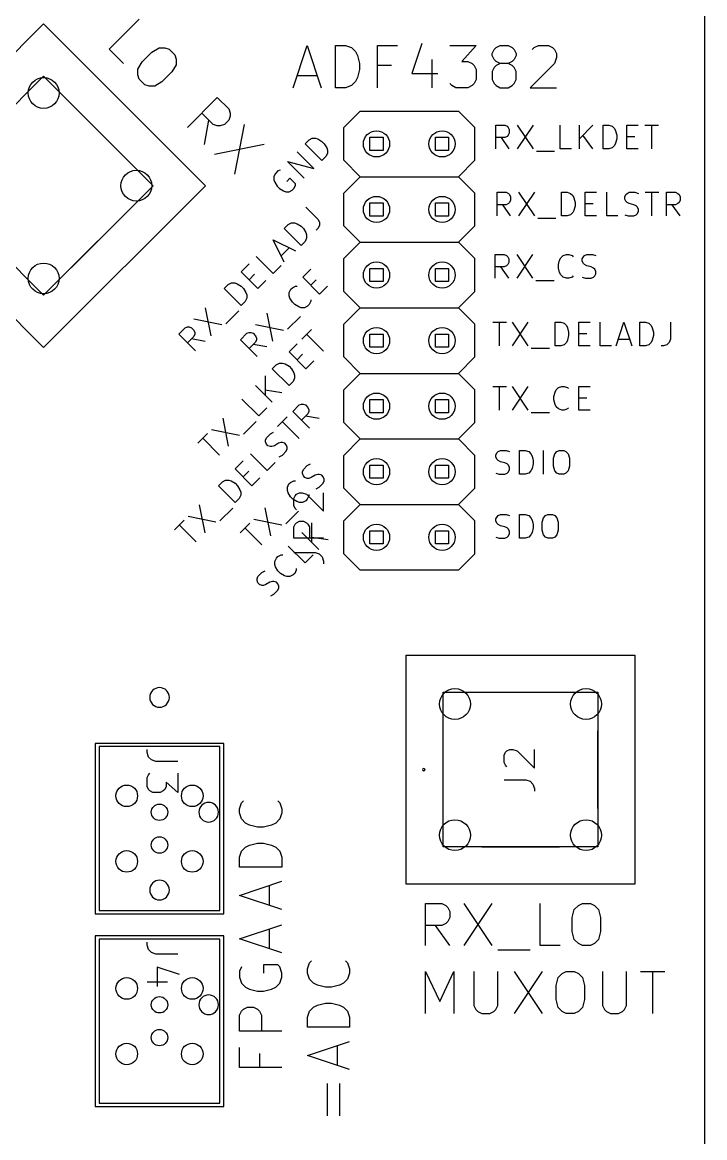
# Model space of a CAD drawing. Header units: millimetres. Extents: x 0 to 100, y 0 to 100.
# Drawn here: x 73.55 to 100, y 35.1 to 78.31 of the extents above; entities that cross this region are included whole.
import ezdxf

# ---------------------------------------------------------------- set-up
doc = ezdxf.new("R2010")
doc.units = ezdxf.units.MM
for name, color, linetype, true_color in [('Edge.Cuts', 254, 'CONTINUOUS', 0xd0d2cd), ('F.Fab', 9, 'CONTINUOUS', 0xafafaf), ('F.Silkscreen', 41, 'CONTINUOUS', 0xf2eda1)]:
    doc.layers.add(name, color=color, linetype=linetype, true_color=true_color)

msp = doc.modelspace()

# ---------------------------------------------------------------- linework, layer by layer
at = {"layer": 'Edge.Cuts', "linetype": 'CONTINUOUS'}
msp.add_line((100, 0), (100, 100), dxfattribs=at)
at = {"layer": 'Edge.Cuts'}
for centre, radius in [((74.38, 75.572102), 0.5969), ((87.28, 73.6), 0.508), ((89.82, 73.6), 0.508), ((77.972102, 71.98), 0.5969), ((87.28, 71.06), 0.508), ((89.82, 71.06), 0.508), ((74.38, 68.387898), 0.5969), ((87.28, 68.52), 0.508), ((89.82, 68.52), 0.508), ((87.28, 65.98), 0.508), ((89.82, 65.98), 0.508), ((87.28, 63.44), 0.508), ((89.82, 63.44), 0.508), ((87.28, 60.9), 0.508), ((89.82, 60.9), 0.508), ((87.28, 58.36), 0.508), ((89.82, 58.36), 0.508), ((90.32, 51.9), 0.5969), ((95.4, 51.9), 0.5969), ((77.6, 48.345), 0.4191), ((80.14, 48.345), 0.4191), ((78.87, 47.71), 0.3175), ((90.32, 46.82), 0.5969), ((95.4, 46.82), 0.5969), ((78.87, 46.44), 0.3175), ((77.6, 45.805), 0.4191), ((80.14, 45.805), 0.4191), ((77.6, 40.885), 0.4191), ((80.14, 40.885), 0.4191), ((78.87, 40.25), 0.3175), ((78.87, 38.98), 0.3175), ((77.6, 38.345), 0.4191), ((80.14, 38.345), 0.4191)]:
    msp.add_circle(centre, radius, dxfattribs=at)
at = {"layer": 'F.Fab', "linetype": 'CONTINUOUS'}
for p, q in [((68.107963, 71.98), (74.38, 78.252037)), ((74.38, 78.252037), (80.652037, 71.98)), ((76.925132, 77.268433), (78.081789, 78.42509)), ((84.049364, 75.777582), (84.594618, 77.413342)), ((84.594618, 77.413342), (85.139871, 75.777582)), ((85.685124, 75.777582), (85.685124, 77.413342)), ((85.685124, 77.413342), (86.074591, 77.413342)), ((86.074591, 77.413342), (86.308271, 77.335449)), ((87.320884, 75.777582), (87.320884, 77.413342)), ((87.320884, 77.413342), (88.099818, 77.413342)), ((89.034538, 77.491236), (88.645071, 76.322836)), ((90.125045, 77.413342), (91.137658, 77.413342)), ((91.137658, 77.413342), (90.592405, 76.790196)), ((91.916592, 77.335449), (92.072378, 77.413342)), ((92.072378, 77.413342), (92.383952, 77.413342)), ((92.383952, 77.413342), (92.539738, 77.335449)), ((93.396565, 77.335449), (93.552352, 77.413342)), ((93.552352, 77.413342), (93.941819, 77.413342)), ((93.941819, 77.413342), (94.097605, 77.335449)), ((77.475921, 76.717644), (76.925132, 77.268433)), ((78.191947, 76.772723), (78.577499, 77.158275)), ((78.577499, 77.158275), (78.852894, 77.323512)), ((78.852894, 77.323512), (79.07321, 77.323512)), ((79.07321, 77.323512), (79.238446, 77.268433)), ((79.238446, 77.268433), (79.458762, 77.048117)), ((79.458762, 77.048117), (79.513841, 76.882881)), ((86.308271, 77.335449), (86.464058, 77.179662)), ((86.464058, 77.179662), (86.541951, 77.023876)), ((86.541951, 77.023876), (86.619844, 76.712302)), ((91.760805, 77.101769), (91.838698, 77.257556)), ((91.760805, 77.023876), (91.760805, 77.101769)), ((91.838698, 76.868089), (91.760805, 77.023876)), ((91.838698, 77.257556), (91.916592, 77.335449)), ((92.539738, 77.335449), (92.617632, 77.257556)), ((92.617632, 77.257556), (92.695525, 77.101769)), ((92.695525, 77.023876), (92.617632, 76.868089)), ((92.695525, 77.101769), (92.695525, 77.023876)), ((93.318672, 77.257556), (93.396565, 77.335449)), ((94.097605, 77.335449), (94.175499, 77.257556)), ((94.175499, 77.257556), (94.253392, 77.101769)), ((94.253392, 76.945982), (94.175499, 76.712302)), ((94.253392, 77.101769), (94.253392, 76.945982)), ((78.02671, 76.497328), (78.191947, 76.772723)), ((78.02671, 76.277013), (78.02671, 76.497328)), ((79.513841, 76.662565), (79.348604, 76.38717)), ((79.513841, 76.882881), (79.513841, 76.662565)), ((86.619844, 76.478622), (86.541951, 76.167049)), ((86.619844, 76.712302), (86.619844, 76.478622)), ((87.866138, 76.634409), (87.320884, 76.634409)), ((89.424004, 76.868089), (89.424004, 75.777582)), ((90.592405, 76.790196), (90.826085, 76.790196)), ((90.826085, 76.790196), (90.981871, 76.712302)), ((90.981871, 76.712302), (91.059765, 76.634409)), ((91.059765, 76.634409), (91.137658, 76.478622)), ((91.137658, 76.478622), (91.137658, 76.089156)), ((91.838698, 76.556516), (91.760805, 76.400729)), ((91.916592, 76.790196), (91.838698, 76.868089)), ((91.916592, 76.634409), (91.838698, 76.556516)), ((92.072378, 76.712302), (91.916592, 76.790196)), ((92.072378, 76.712302), (91.916592, 76.634409)), ((92.383952, 76.712302), (92.072378, 76.712302)), ((92.539738, 76.790196), (92.383952, 76.712302)), ((92.539738, 76.634409), (92.383952, 76.712302)), ((92.617632, 76.868089), (92.539738, 76.790196)), ((92.617632, 76.556516), (92.539738, 76.634409)), ((92.695525, 76.400729), (92.617632, 76.556516)), ((94.175499, 76.712302), (93.240779, 75.777582)), ((70.141602, 71.98), (74.38, 76.218398)), ((74.38, 76.218398), (78.618398, 71.98)), ((78.081789, 76.111776), (78.02671, 76.277013)), ((78.302105, 75.89146), (78.081789, 76.111776)), ((79.348604, 76.38717), (78.963052, 76.001618)), ((84.205151, 76.244942), (84.984084, 76.244942)), ((86.541951, 76.167049), (86.464058, 76.011262)), ((88.645071, 76.322836), (89.657684, 76.322836)), ((91.137658, 76.089156), (91.059765, 75.933369)), ((91.760805, 76.400729), (91.760805, 76.089156)), ((91.760805, 76.089156), (91.838698, 75.933369)), ((92.617632, 75.933369), (92.695525, 76.089156)), ((92.695525, 76.089156), (92.695525, 76.400729)), ((78.467342, 75.836381), (78.302105, 75.89146)), ((78.687657, 75.836381), (78.467342, 75.836381)), ((78.963052, 76.001618), (78.687657, 75.836381)), ((86.074591, 75.777582), (85.685124, 75.777582)), ((86.308271, 75.855476), (86.074591, 75.777582)), ((86.464058, 76.011262), (86.308271, 75.855476)), ((90.202938, 75.855476), (90.125045, 75.933369)), ((90.358725, 75.777582), (90.202938, 75.855476)), ((90.826085, 75.777582), (90.358725, 75.777582)), ((90.981871, 75.855476), (90.826085, 75.777582)), ((91.059765, 75.933369), (90.981871, 75.855476)), ((91.838698, 75.933369), (91.916592, 75.855476)), ((91.916592, 75.855476), (92.072378, 75.777582)), ((92.072378, 75.777582), (92.383952, 75.777582)), ((92.383952, 75.777582), (92.539738, 75.855476)), ((92.539738, 75.855476), (92.617632, 75.933369)), ((93.240779, 75.777582), (94.253392, 75.777582)), ((79.954472, 74.239094), (81.111129, 75.395751)), ((81.111129, 75.395751), (81.55176, 74.955119)), ((80.945892, 74.349251), (80.505261, 74.789883)), ((81.55176, 74.955119), (81.606839, 74.789883)), ((81.606839, 74.789883), (81.606839, 74.679725)), ((80.615418, 73.578147), (80.780655, 74.514488)), ((81.111129, 74.294173), (80.945892, 74.349251)), ((81.386523, 74.349251), (81.221286, 74.294173)), ((81.55176, 74.514488), (81.386523, 74.349251)), ((81.606839, 74.679725), (81.55176, 74.514488)), ((82.157628, 74.349251), (81.772075, 72.42149)), ((91.901678, 73.40675), (91.901678, 74.32675)), ((91.901678, 74.32675), (92.252154, 74.32675)), ((92.252154, 74.32675), (92.339773, 74.28294)), ((92.734059, 74.32675), (93.347392, 73.40675)), ((93.347392, 74.32675), (92.734059, 73.40675)), ((94.39882, 73.40675), (94.39882, 74.32675)), ((95.143582, 73.40675), (95.143582, 74.32675)), ((95.669296, 74.32675), (95.143582, 73.801036)), ((96.063582, 73.40675), (96.063582, 74.32675)), ((96.063582, 74.32675), (96.28263, 74.32675)), ((96.28263, 74.32675), (96.414058, 74.28294)), ((96.983582, 73.40675), (96.983582, 74.32675)), ((96.983582, 74.32675), (97.421677, 74.32675)), ((97.684535, 74.32675), (98.210249, 74.32675)), ((97.947392, 73.40675), (97.947392, 74.32675)), ((81.221286, 74.294173), (81.111129, 74.294173)), ((92.339773, 73.888655), (92.252154, 73.844845)), ((92.339773, 74.28294), (92.383583, 74.239131)), ((92.383583, 73.932464), (92.339773, 73.888655)), ((92.383583, 74.239131), (92.427392, 74.151512)), ((92.427392, 74.020083), (92.383583, 73.932464)), ((92.427392, 74.151512), (92.427392, 74.020083)), ((95.669296, 73.40675), (95.275011, 73.932464)), ((96.414058, 74.28294), (96.501677, 74.195321)), ((96.501677, 74.195321), (96.545487, 74.107702)), ((96.545487, 74.107702), (96.589296, 73.932464)), ((96.589296, 73.932464), (96.589296, 73.801036)), ((96.983582, 73.888655), (97.290249, 73.888655)), ((82.928732, 73.578147), (81.000971, 73.192594)), ((84.512782, 73.603818), (84.667672, 73.758708)), ((85.16332, 72.95328), (84.512782, 73.603818)), ((84.667672, 73.758708), (84.791584, 73.820664)), ((84.791584, 73.820664), (84.915496, 73.820664)), ((84.915496, 73.820664), (85.00843, 73.789686)), ((85.00843, 73.789686), (85.16332, 73.696752)), ((85.16332, 73.696752), (85.256254, 73.603818)), ((85.256254, 73.603818), (85.349188, 73.448928)), ((87.026, 73.346), (87.026, 73.854)), ((87.026, 73.854), (87.534, 73.854)), ((87.534, 73.854), (87.534, 73.346)), ((89.566, 73.346), (89.566, 73.854)), ((89.566, 73.854), (90.074, 73.854)), ((90.074, 73.854), (90.074, 73.346)), ((92.252154, 73.844845), (91.901678, 73.844845)), ((92.427392, 73.40675), (92.120726, 73.844845)), ((96.501677, 73.538179), (96.414058, 73.45056)), ((96.545487, 73.625798), (96.501677, 73.538179)), ((96.589296, 73.801036), (96.545487, 73.625798)), ((84.85354, 72.6435), (84.203001, 73.294038)), ((85.31821, 73.10817), (85.16332, 72.95328)), ((85.380166, 73.232082), (85.31821, 73.10817)), ((85.349188, 73.448928), (85.380166, 73.355994)), ((85.380166, 73.355994), (85.380166, 73.232082)), ((87.534, 73.346), (87.026, 73.346)), ((90.074, 73.346), (89.566, 73.346)), ((93.478821, 73.319131), (94.179773, 73.319131)), ((94.836915, 73.40675), (94.39882, 73.40675)), ((96.28263, 73.40675), (96.063582, 73.40675)), ((96.414058, 73.45056), (96.28263, 73.40675)), ((97.421677, 73.40675), (96.983582, 73.40675)), ((84.481803, 72.271764), (83.831265, 72.922302)), ((83.831265, 72.922302), (84.85354, 72.6435)), ((83.366595, 72.457632), (83.304639, 72.33372)), ((83.304639, 72.33372), (83.304639, 72.209808)), ((83.304639, 72.209808), (83.335617, 72.116874)), ((83.459529, 72.550566), (83.366595, 72.457632)), ((83.552463, 72.581544), (83.459529, 72.550566)), ((83.924199, 72.271764), (83.800287, 72.147852)), ((84.141045, 72.054918), (83.924199, 72.271764)), ((74.38, 65.707963), (68.107963, 71.98)), ((74.38, 67.741602), (70.141602, 71.98)), ((78.618398, 71.98), (74.38, 67.741602)), ((80.652037, 71.98), (74.38, 65.707963)), ((83.335617, 72.116874), (83.428551, 71.961983)), ((83.428551, 71.961983), (83.521485, 71.869049)), ((83.521485, 71.869049), (83.676375, 71.776115)), ((83.676375, 71.776115), (83.769309, 71.745137)), ((83.769309, 71.745137), (83.893221, 71.745137)), ((83.893221, 71.745137), (84.017133, 71.807093)), ((84.017133, 71.807093), (84.079089, 71.869049)), ((84.079089, 71.869049), (84.141045, 71.992961)), ((84.141045, 71.992961), (84.141045, 72.054918)), ((91.951678, 70.80675), (91.951678, 71.72675)), ((91.951678, 71.72675), (92.302154, 71.72675)), ((92.302154, 71.72675), (92.389773, 71.68294)), ((92.784059, 71.72675), (93.397392, 70.80675)), ((93.397392, 71.72675), (92.784059, 70.80675)), ((94.44882, 70.80675), (94.44882, 71.72675)), ((94.44882, 71.72675), (94.667868, 71.72675)), ((94.667868, 71.72675), (94.799296, 71.68294)), ((95.36882, 70.80675), (95.36882, 71.72675)), ((95.36882, 71.72675), (95.806915, 71.72675)), ((96.201201, 70.80675), (96.201201, 71.72675)), ((96.989773, 71.68294), (97.077392, 71.72675)), ((97.077392, 71.72675), (97.296439, 71.72675)), ((97.296439, 71.72675), (97.427868, 71.68294)), ((97.690725, 71.72675), (98.216439, 71.72675)), ((97.953582, 70.80675), (97.953582, 71.72675)), ((98.523105, 70.80675), (98.523105, 71.72675)), ((98.523105, 71.72675), (98.873581, 71.72675)), ((98.873581, 71.72675), (98.9612, 71.68294)), ((87.026, 70.806), (87.026, 71.314)), ((87.026, 71.314), (87.534, 71.314)), ((87.534, 71.314), (87.534, 70.806)), ((89.566, 70.806), (89.566, 71.314)), ((89.566, 71.314), (90.074, 71.314)), ((90.074, 71.314), (90.074, 70.806)), ((92.389773, 71.68294), (92.433583, 71.639131)), ((92.433583, 71.332464), (92.389773, 71.288655)), ((92.433583, 71.639131), (92.477392, 71.551512)), ((92.477392, 71.420083), (92.433583, 71.332464)), ((92.477392, 71.551512), (92.477392, 71.420083)), ((94.799296, 71.68294), (94.886915, 71.595321)), ((94.886915, 71.595321), (94.930725, 71.507702)), ((94.930725, 71.507702), (94.974534, 71.332464)), ((94.974534, 71.332464), (94.974534, 71.201036)), ((96.902154, 71.551512), (96.945963, 71.639131)), ((96.902154, 71.463893), (96.902154, 71.551512)), ((96.945963, 71.376274), (96.902154, 71.463893)), ((96.945963, 71.639131), (96.989773, 71.68294)), ((96.989773, 71.332464), (96.945963, 71.376274)), ((97.077392, 71.288655), (96.989773, 71.332464)), ((98.9612, 71.68294), (99.00501, 71.639131)), ((99.00501, 71.332464), (98.9612, 71.288655)), ((99.00501, 71.639131), (99.048819, 71.551512)), ((99.048819, 71.420083), (99.00501, 71.332464)), ((99.048819, 71.551512), (99.048819, 71.420083)), ((84.540665, 71.154842), (85.005335, 70.690171)), ((92.302154, 71.244845), (91.951678, 71.244845)), ((92.477392, 70.80675), (92.170726, 71.244845)), ((92.389773, 71.288655), (92.302154, 71.244845)), ((94.886915, 70.938179), (94.799296, 70.85056)), ((94.930725, 71.025798), (94.886915, 70.938179)), ((94.974534, 71.201036), (94.930725, 71.025798)), ((95.36882, 71.288655), (95.675487, 71.288655)), ((97.25263, 71.244845), (97.077392, 71.288655)), ((97.340249, 71.201036), (97.25263, 71.244845)), ((97.384058, 71.157226), (97.340249, 71.201036)), ((97.340249, 70.85056), (97.384058, 70.894369)), ((97.427868, 71.069607), (97.384058, 71.157226)), ((97.384058, 70.894369), (97.427868, 70.981988)), ((97.427868, 70.981988), (97.427868, 71.069607)), ((98.873581, 71.244845), (98.523105, 71.244845)), ((99.048819, 70.80675), (98.742153, 71.244845)), ((98.9612, 71.288655), (98.873581, 71.244845)), ((83.704259, 70.318435), (83.859149, 70.473325)), ((83.859149, 70.473325), (83.983061, 70.535281)), ((83.983061, 70.535281), (84.106973, 70.535281)), ((84.106973, 70.535281), (84.199907, 70.504303)), ((84.199907, 70.504303), (84.354797, 70.411369)), ((85.005335, 70.690171), (85.067291, 70.566259)), ((85.067291, 70.442347), (85.005335, 70.318435)), ((85.067291, 70.566259), (85.067291, 70.442347)), ((87.534, 70.806), (87.026, 70.806)), ((90.074, 70.806), (89.566, 70.806)), ((93.528821, 70.719131), (94.229773, 70.719131)), ((94.667868, 70.80675), (94.44882, 70.80675)), ((94.799296, 70.85056), (94.667868, 70.80675)), ((95.806915, 70.80675), (95.36882, 70.80675)), ((96.639296, 70.80675), (96.201201, 70.80675)), ((96.902154, 70.85056), (97.033582, 70.80675)), ((97.033582, 70.80675), (97.25263, 70.80675)), ((97.25263, 70.80675), (97.340249, 70.85056)), ((84.354797, 69.667897), (83.704259, 70.318435)), ((84.354797, 70.411369), (84.447731, 70.318435)), ((84.447731, 70.318435), (84.540665, 70.163545)), ((84.540665, 70.163545), (84.571643, 70.070611)), ((84.571643, 70.070611), (84.571643, 69.946699)), ((85.005335, 70.318435), (84.943379, 70.256479)), ((83.704259, 69.017359), (83.270567, 69.884743)), ((83.270567, 69.884743), (84.137951, 69.451051)), ((83.580347, 69.265183), (83.890127, 69.574963)), ((84.509687, 69.822787), (84.354797, 69.667897)), ((84.571643, 69.946699), (84.509687, 69.822787)), ((83.270567, 68.583667), (82.620029, 69.234205)), ((91.881678, 68.39675), (91.881678, 69.31675)), ((91.881678, 69.31675), (92.232154, 69.31675)), ((92.232154, 69.31675), (92.319773, 69.27294)), ((92.319773, 69.27294), (92.363583, 69.229131)), ((92.363583, 69.229131), (92.407392, 69.141512)), ((92.407392, 69.141512), (92.407392, 69.010083)), ((92.714059, 69.31675), (93.327392, 68.39675)), ((93.327392, 69.31675), (92.714059, 68.39675)), ((94.37882, 69.097702), (94.42263, 69.185321)), ((94.42263, 69.185321), (94.510249, 69.27294)), ((94.510249, 69.27294), (94.641677, 69.31675)), ((94.641677, 69.31675), (94.729296, 69.31675)), ((94.729296, 69.31675), (94.860725, 69.27294)), ((94.860725, 69.27294), (94.904534, 69.229131)), ((95.255011, 69.141512), (95.29882, 69.229131)), ((95.255011, 69.053893), (95.255011, 69.141512)), ((95.29882, 69.229131), (95.34263, 69.27294)), ((95.34263, 69.27294), (95.430249, 69.31675)), ((95.430249, 69.31675), (95.649296, 69.31675)), ((95.649296, 69.31675), (95.780725, 69.27294)), ((82.031446, 68.645623), (82.341226, 68.955403)), ((83.580347, 68.893447), (83.270567, 68.583667)), ((84.421152, 68.431186), (84.730932, 68.740966)), ((87.026, 68.266), (87.026, 68.774)), ((87.026, 68.774), (87.534, 68.774)), ((87.534, 68.774), (87.534, 68.266)), ((89.566, 68.266), (89.566, 68.774)), ((89.566, 68.774), (90.074, 68.774)), ((90.074, 68.774), (90.074, 68.266)), ((92.232154, 68.834845), (91.881678, 68.834845)), ((92.407392, 68.39675), (92.100726, 68.834845)), ((92.319773, 68.878655), (92.232154, 68.834845)), ((92.363583, 68.922464), (92.319773, 68.878655)), ((92.407392, 69.010083), (92.363583, 68.922464)), ((94.335011, 68.922464), (94.37882, 69.097702)), ((94.335011, 68.791036), (94.335011, 68.922464)), ((94.37882, 68.615798), (94.335011, 68.791036)), ((95.29882, 68.966274), (95.255011, 69.053893)), ((95.34263, 68.922464), (95.29882, 68.966274)), ((95.430249, 68.878655), (95.34263, 68.922464)), ((95.605487, 68.834845), (95.430249, 68.878655)), ((95.693106, 68.791036), (95.605487, 68.834845)), ((95.736915, 68.747226), (95.693106, 68.791036)), ((95.780725, 68.659607), (95.736915, 68.747226)), ((82.681985, 67.995085), (82.031446, 68.645623)), ((82.341226, 68.335843), (82.558072, 68.552689)), ((82.991765, 68.304865), (82.681985, 67.995085)), ((85.071691, 67.780648), (84.421152, 68.431186)), ((84.730932, 68.121406), (84.947778, 68.338252)), ((93.458821, 68.309131), (94.159773, 68.309131)), ((94.42263, 68.528179), (94.37882, 68.615798)), ((94.510249, 68.44056), (94.42263, 68.528179)), ((94.641677, 68.39675), (94.510249, 68.44056)), ((94.729296, 68.39675), (94.641677, 68.39675)), ((94.860725, 68.44056), (94.729296, 68.39675)), ((94.904534, 68.484369), (94.860725, 68.44056)), ((95.255011, 68.44056), (95.386439, 68.39675)), ((95.386439, 68.39675), (95.605487, 68.39675)), ((95.605487, 68.39675), (95.693106, 68.44056)), ((95.693106, 68.44056), (95.736915, 68.484369)), ((95.736915, 68.484369), (95.780725, 68.571988)), ((95.780725, 68.571988), (95.780725, 68.659607)), ((81.380908, 67.995085), (81.535798, 68.149975)), ((82.031446, 67.344546), (81.380908, 67.995085)), ((81.535798, 68.149975), (81.65971, 68.211931)), ((81.65971, 68.211931), (81.783622, 68.211931)), ((81.783622, 68.211931), (81.876556, 68.180953)), ((81.876556, 68.180953), (82.031446, 68.088019)), ((82.031446, 68.088019), (82.12438, 67.995085)), ((82.12438, 67.995085), (82.217314, 67.840195)), ((82.217314, 67.840195), (82.248292, 67.747261)), ((83.894526, 67.842604), (83.956482, 67.966516)), ((83.894526, 67.718692), (83.894526, 67.842604)), ((83.956482, 67.966516), (84.018438, 68.028472)), ((84.018438, 68.028472), (84.14235, 68.090428)), ((84.14235, 68.090428), (84.204306, 68.090428)), ((85.381471, 68.090428), (85.071691, 67.780648)), ((87.534, 68.266), (87.026, 68.266)), ((90.074, 68.266), (89.566, 68.266)), ((82.186336, 67.499436), (82.031446, 67.344546)), ((82.248292, 67.623348), (82.186336, 67.499436)), ((82.248292, 67.747261), (82.248292, 67.623348)), ((83.925504, 67.625758), (83.894526, 67.718692)), ((84.018438, 67.470868), (83.925504, 67.625758)), ((84.111372, 67.377933), (84.018438, 67.470868)), ((84.730932, 67.501846), (84.668976, 67.377933)), ((84.730932, 67.563802), (84.730932, 67.501846)), ((80.637436, 67.251613), (80.854282, 66.167383)), ((81.442864, 66.632052), (81.938513, 67.127701)), ((83.027142, 67.037176), (83.243988, 65.952946)), ((84.266262, 67.284999), (84.111372, 67.377933)), ((84.359196, 67.254021), (84.266262, 67.284999)), ((84.483108, 67.254021), (84.359196, 67.254021)), ((84.60702, 67.315977), (84.483108, 67.254021)), ((84.668976, 67.377933), (84.60702, 67.315977)), ((80.203744, 66.817921), (81.287975, 66.601075)), ((82.59345, 66.603484), (83.677681, 66.386638)), ((83.83257, 66.417615), (84.328219, 66.913264)), ((91.79025, 66.69675), (92.315964, 66.69675)), ((92.053107, 65.77675), (92.053107, 66.69675)), ((92.535011, 66.69675), (93.148344, 65.77675)), ((93.148344, 66.69675), (92.535011, 65.77675)), ((94.199772, 65.77675), (94.199772, 66.69675)), ((94.199772, 66.69675), (94.41882, 66.69675)), ((94.41882, 66.69675), (94.550248, 66.65294)), ((94.550248, 66.65294), (94.637867, 66.565321)), ((94.637867, 66.565321), (94.681677, 66.477702)), ((95.119772, 65.77675), (95.119772, 66.69675)), ((95.119772, 66.69675), (95.557867, 66.69675)), ((95.952153, 65.77675), (95.952153, 66.69675)), ((96.565487, 65.77675), (96.872153, 66.69675)), ((96.872153, 66.69675), (97.17882, 65.77675)), ((97.485486, 65.77675), (97.485486, 66.69675)), ((97.485486, 66.69675), (97.704534, 66.69675)), ((97.704534, 66.69675), (97.835962, 66.65294)), ((97.835962, 66.65294), (97.923581, 66.565321)), ((97.923581, 66.565321), (97.967391, 66.477702)), ((98.668343, 66.69675), (98.668343, 66.039607)), ((79.615162, 66.229339), (79.862986, 66.477163)), ((80.2657, 65.5788), (79.615162, 66.229339)), ((79.862986, 66.477163), (79.95592, 66.508141)), ((79.95592, 66.508141), (80.017876, 66.508141)), ((80.203744, 66.136405), (79.95592, 65.88858)), ((80.017876, 66.508141), (80.11081, 66.477163)), ((80.11081, 66.477163), (80.203744, 66.384229)), ((80.203744, 66.384229), (80.234722, 66.291295)), ((80.234722, 66.229339), (80.203744, 66.136405)), ((80.234722, 66.291295), (80.234722, 66.229339)), ((82.004868, 66.014902), (82.252692, 66.262726)), ((82.252692, 66.262726), (82.345626, 66.293704)), ((82.345626, 66.293704), (82.407582, 66.293704)), ((82.407582, 66.293704), (82.500516, 66.262726)), ((82.500516, 66.262726), (82.59345, 66.169792)), ((82.59345, 66.169792), (82.624428, 66.076858)), ((84.38665, 66.036976), (84.758386, 66.408712)), ((85.223056, 65.572306), (84.572518, 66.222844)), ((87.026, 65.726), (87.026, 66.234)), ((87.026, 66.234), (87.534, 66.234)), ((87.534, 66.234), (87.534, 65.726)), ((89.566, 65.726), (89.566, 66.234)), ((89.566, 66.234), (90.074, 66.234)), ((90.074, 66.234), (90.074, 65.726)), ((94.681677, 66.477702), (94.725486, 66.302464)), ((94.725486, 66.171036), (94.681677, 65.995798)), ((94.725486, 66.302464), (94.725486, 66.171036)), ((95.119772, 66.258655), (95.426439, 66.258655)), ((97.967391, 66.477702), (98.0112, 66.302464)), ((98.0112, 66.171036), (97.967391, 65.995798)), ((98.0112, 66.302464), (98.0112, 66.171036)), ((80.637436, 65.950536), (80.11081, 66.043471)), ((82.655406, 65.364363), (82.004868, 66.014902)), ((82.59345, 65.921968), (82.345626, 65.674143)), ((83.027142, 65.736099), (82.500516, 65.829034)), ((82.624428, 66.014902), (82.59345, 65.921968)), ((82.624428, 66.076858), (82.624428, 66.014902)), ((83.891001, 65.541328), (84.200782, 65.851108)), ((87.534, 65.726), (87.026, 65.726)), ((90.074, 65.726), (89.566, 65.726)), ((93.279773, 65.689131), (93.980725, 65.689131)), ((94.41882, 65.77675), (94.199772, 65.77675)), ((94.550248, 65.82056), (94.41882, 65.77675)), ((94.637867, 65.908179), (94.550248, 65.82056)), ((94.681677, 65.995798), (94.637867, 65.908179)), ((95.557867, 65.77675), (95.119772, 65.77675)), ((96.390248, 65.77675), (95.952153, 65.77675)), ((96.653106, 66.039607), (97.091201, 66.039607)), ((97.704534, 65.77675), (97.485486, 65.77675)), ((97.835962, 65.82056), (97.704534, 65.77675)), ((97.923581, 65.908179), (97.835962, 65.82056)), ((97.967391, 65.995798), (97.923581, 65.908179)), ((98.405486, 65.77675), (98.317867, 65.77675)), ((98.536915, 65.82056), (98.405486, 65.77675)), ((98.624534, 65.908179), (98.536915, 65.82056)), ((98.668343, 66.039607), (98.624534, 65.908179)), ((84.54154, 64.89079), (83.891001, 65.541328)), ((84.200782, 65.231548), (84.417628, 65.448394)), ((83.240463, 64.89079), (83.395353, 65.04568)), ((83.891001, 64.240252), (83.240463, 64.89079)), ((83.395353, 65.04568), (83.519265, 65.107636)), ((83.519265, 65.107636), (83.643177, 65.107636)), ((83.643177, 65.107636), (83.736111, 65.076658)), ((83.736111, 65.076658), (83.891001, 64.983724)), ((83.891001, 64.983724), (83.983935, 64.89079)), ((83.983935, 64.89079), (84.07687, 64.7359)), ((84.85132, 65.20057), (84.54154, 64.89079)), ((82.961661, 64.611988), (82.961661, 63.868515)), ((84.045892, 64.395142), (83.891001, 64.240252)), ((84.107848, 64.519054), (84.045892, 64.395142)), ((84.07687, 64.7359), (84.107848, 64.642966)), ((84.107848, 64.642966), (84.107848, 64.519054)), ((83.240463, 63.589713), (82.589925, 64.240252)), ((83.612199, 63.961449), (82.961661, 64.054383)), ((91.79025, 64.20675), (92.315964, 64.20675)), ((92.053107, 63.28675), (92.053107, 64.20675)), ((92.535011, 64.20675), (93.148344, 63.28675)), ((93.148344, 64.20675), (92.535011, 63.28675)), ((94.155963, 63.812464), (94.199772, 63.987702)), ((94.199772, 63.987702), (94.243582, 64.075321)), ((94.243582, 64.075321), (94.331201, 64.16294)), ((94.331201, 64.16294), (94.462629, 64.20675)), ((94.462629, 64.20675), (94.550248, 64.20675)), ((94.550248, 64.20675), (94.681677, 64.16294)), ((94.681677, 64.16294), (94.725486, 64.119131)), ((95.119772, 63.28675), (95.119772, 64.20675)), ((95.119772, 64.20675), (95.557867, 64.20675)), ((82.713837, 63.063087), (82.063299, 63.713625)), ((84.281071, 63.487258), (84.374005, 63.518236)), ((84.374005, 63.518236), (84.435961, 63.518236)), ((84.435961, 63.518236), (84.528895, 63.487258)), ((87.026, 63.186), (87.026, 63.694)), ((87.026, 63.694), (87.534, 63.694)), ((87.534, 63.694), (87.534, 63.186)), ((89.566, 63.186), (89.566, 63.694)), ((89.566, 63.694), (90.074, 63.694)), ((90.074, 63.694), (90.074, 63.186)), ((94.155963, 63.681036), (94.155963, 63.812464)), ((94.199772, 63.505798), (94.155963, 63.681036)), ((95.119772, 63.768655), (95.426439, 63.768655)), ((83.023617, 63.372867), (82.713837, 63.063087)), ((84.033247, 63.239434), (84.281071, 63.487258)), ((84.683786, 62.588896), (84.033247, 63.239434)), ((84.621829, 63.1465), (84.374005, 62.898676)), ((84.528895, 63.487258), (84.621829, 63.394324)), ((84.621829, 63.394324), (84.652807, 63.30139)), ((84.652807, 63.239434), (84.621829, 63.1465)), ((84.652807, 63.30139), (84.652807, 63.239434)), ((87.534, 63.186), (87.026, 63.186)), ((90.074, 63.186), (89.566, 63.186)), ((93.279773, 63.199131), (93.980725, 63.199131)), ((94.243582, 63.418179), (94.199772, 63.505798)), ((94.331201, 63.33056), (94.243582, 63.418179)), ((94.462629, 63.28675), (94.331201, 63.33056)), ((94.550248, 63.28675), (94.462629, 63.28675)), ((94.681677, 63.33056), (94.550248, 63.28675)), ((94.725486, 63.374369), (94.681677, 63.33056)), ((95.557867, 63.28675), (95.119772, 63.28675)), ((81.319827, 62.970154), (81.536673, 61.885923)), ((82.125255, 62.350593), (82.620903, 62.846241)), ((83.444665, 62.650852), (83.816401, 63.022588)), ((84.281072, 62.186182), (83.630533, 62.83672)), ((85.055522, 62.960632), (84.528895, 63.053566)), ((80.359509, 62.009836), (80.731245, 62.381572)), ((80.886135, 62.536461), (81.970365, 62.319615)), ((83.010974, 62.21716), (83.165864, 62.37205)), ((83.165864, 62.37205), (83.289776, 62.434006)), ((81.195915, 61.545165), (80.545377, 62.195704)), ((82.979995, 62.124226), (83.010974, 62.21716)), ((82.979995, 62.06227), (82.979995, 62.124226)), ((83.010974, 61.969336), (82.979995, 62.06227)), ((83.07293, 61.90738), (83.010974, 61.969336)), ((83.165864, 61.876402), (83.07293, 61.90738)), ((83.22782, 61.876402), (83.165864, 61.876402)), ((83.320754, 61.90738), (83.22782, 61.876402)), ((83.475644, 62.000314), (83.320754, 61.90738)), ((83.568578, 62.031292), (83.475644, 62.000314)), ((83.630534, 62.031292), (83.568578, 62.031292)), ((83.723468, 62.000314), (83.630534, 62.031292)), ((83.785424, 61.938358), (83.723468, 62.000314)), ((83.816402, 61.845424), (83.785424, 61.938358)), ((83.816402, 61.783468), (83.816402, 61.845424)), ((83.041951, 60.947062), (82.391413, 61.5976)), ((83.506622, 61.473688), (83.630534, 61.535644)), ((83.630534, 61.535644), (83.785424, 61.690534)), ((83.785424, 61.690534), (83.816402, 61.783468)), ((91.907869, 61.551512), (91.951678, 61.639131)), ((91.907869, 61.463893), (91.907869, 61.551512)), ((91.951678, 61.376274), (91.907869, 61.463893)), ((91.951678, 61.639131), (91.995488, 61.68294)), ((91.995488, 61.332464), (91.951678, 61.376274)), ((91.995488, 61.68294), (92.083107, 61.72675)), ((92.083107, 61.72675), (92.302154, 61.72675)), ((92.302154, 61.72675), (92.433583, 61.68294)), ((92.827868, 60.80675), (92.827868, 61.72675)), ((92.827868, 61.72675), (93.046916, 61.72675)), ((93.046916, 61.72675), (93.178344, 61.68294)), ((93.178344, 61.68294), (93.265963, 61.595321)), ((93.265963, 61.595321), (93.309773, 61.507702)), ((93.309773, 61.507702), (93.353582, 61.332464)), ((93.747868, 60.80675), (93.747868, 61.72675)), ((94.142154, 61.420083), (94.185963, 61.595321)), ((94.142154, 61.113417), (94.142154, 61.420083)), ((94.185963, 61.595321), (94.273582, 61.68294)), ((94.273582, 61.68294), (94.361201, 61.72675)), ((94.361201, 61.72675), (94.536439, 61.72675)), ((94.536439, 61.72675), (94.624058, 61.68294)), ((94.624058, 61.68294), (94.711677, 61.595321)), ((94.711677, 61.595321), (94.755487, 61.420083)), ((94.755487, 61.420083), (94.755487, 61.113417)), ((81.802831, 61.009018), (82.112611, 61.318798)), ((82.453369, 60.358479), (81.802831, 61.009018)), ((83.351732, 61.256842), (83.041951, 60.947062)), ((84.413365, 60.890733), (84.444343, 60.983667)), ((84.444343, 60.983667), (84.599233, 61.138557)), ((84.599233, 61.138557), (84.723145, 61.200513)), ((87.026, 60.646), (87.026, 61.154)), ((87.026, 61.154), (87.534, 61.154)), ((87.534, 61.154), (87.534, 60.646)), ((89.566, 60.646), (89.566, 61.154)), ((89.566, 61.154), (90.074, 61.154)), ((90.074, 61.154), (90.074, 60.646)), ((92.083107, 61.288655), (91.995488, 61.332464)), ((92.258345, 61.244845), (92.083107, 61.288655)), ((92.345964, 61.201036), (92.258345, 61.244845)), ((92.389773, 61.157226), (92.345964, 61.201036)), ((92.433583, 61.069607), (92.389773, 61.157226)), ((92.389773, 60.894369), (92.433583, 60.981988)), ((92.433583, 60.981988), (92.433583, 61.069607)), ((93.265963, 60.938179), (93.178344, 60.85056)), ((93.309773, 61.025798), (93.265963, 60.938179)), ((93.353582, 61.201036), (93.309773, 61.025798)), ((93.353582, 61.332464), (93.353582, 61.201036)), ((94.185963, 60.938179), (94.142154, 61.113417)), ((94.273582, 60.85056), (94.185963, 60.938179)), ((94.711677, 60.938179), (94.624058, 60.85056)), ((94.755487, 61.113417), (94.711677, 60.938179)), ((81.152293, 60.358479), (81.307183, 60.513369)), ((81.307183, 60.513369), (81.431095, 60.575325)), ((81.431095, 60.575325), (81.555007, 60.575325)), ((81.555007, 60.575325), (81.647941, 60.544347)), ((81.647941, 60.544347), (81.802831, 60.451413)), ((82.112611, 60.699237), (82.329457, 60.916084)), ((82.763149, 60.668259), (82.453369, 60.358479)), ((83.948695, 60.488018), (84.072607, 60.549974)), ((84.072607, 60.549974), (84.134563, 60.549974)), ((84.413365, 60.828777), (84.413365, 60.890733)), ((84.444343, 60.735842), (84.413365, 60.828777)), ((84.506299, 60.673886), (84.444343, 60.735842)), ((84.599233, 60.642908), (84.506299, 60.673886)), ((84.661189, 60.642908), (84.599233, 60.642908)), ((84.754123, 60.673886), (84.661189, 60.642908)), ((84.909013, 60.76682), (84.754123, 60.673886)), ((85.001947, 60.797799), (84.909013, 60.76682)), ((85.063903, 60.797799), (85.001947, 60.797799)), ((85.156837, 60.76682), (85.063903, 60.797799)), ((85.218793, 60.704864), (85.156837, 60.76682)), ((85.249771, 60.61193), (85.218793, 60.704864)), ((85.218793, 60.45704), (85.249771, 60.549974)), ((85.249771, 60.549974), (85.249771, 60.61193)), ((87.534, 60.646), (87.026, 60.646)), ((90.074, 60.646), (89.566, 60.646)), ((91.907869, 60.85056), (92.039297, 60.80675)), ((92.039297, 60.80675), (92.258345, 60.80675)), ((92.258345, 60.80675), (92.345964, 60.85056)), ((92.345964, 60.85056), (92.389773, 60.894369)), ((93.046916, 60.80675), (92.827868, 60.80675)), ((93.178344, 60.85056), (93.046916, 60.80675)), ((94.361201, 60.80675), (94.273582, 60.85056)), ((94.536439, 60.80675), (94.361201, 60.80675)), ((94.624058, 60.85056), (94.536439, 60.80675)), ((81.802831, 59.707941), (81.152293, 60.358479)), ((81.802831, 60.451413), (81.895765, 60.358479)), ((81.895765, 60.358479), (81.988699, 60.203589)), ((81.988699, 60.203589), (82.019677, 60.110655)), ((82.019677, 60.110655), (82.019677, 59.986743)), ((83.824783, 60.30215), (83.886739, 60.426062)), ((83.824783, 60.178238), (83.824783, 60.30215)), ((83.855761, 60.085304), (83.824783, 60.178238)), ((83.948695, 59.930414), (83.855761, 60.085304)), ((83.886739, 60.426062), (83.948695, 60.488018)), ((84.939991, 60.240194), (85.063903, 60.30215)), ((85.063903, 60.30215), (85.218793, 60.45704)), ((81.957721, 59.862831), (81.802831, 59.707941)), ((82.019677, 59.986743), (81.957721, 59.862831)), ((84.041629, 59.83748), (83.948695, 59.930414)), ((84.196519, 59.744546), (84.041629, 59.83748)), ((84.289453, 59.713568), (84.196519, 59.744546)), ((84.413365, 59.713568), (84.289453, 59.713568)), ((84.537277, 59.775524), (84.413365, 59.713568)), ((84.599233, 59.83748), (84.537277, 59.775524)), ((84.661189, 59.961392), (84.599233, 59.83748)), ((84.661189, 60.023348), (84.661189, 59.961392)), ((80.408821, 59.615008), (80.625667, 58.530777)), ((81.214249, 58.995447), (81.709897, 59.491095)), ((82.957399, 59.496723), (83.174245, 58.412492)), ((83.762827, 58.877162), (84.258475, 59.37281)), ((91.951678, 59.159131), (91.995488, 59.20294)), ((91.995488, 59.20294), (92.083107, 59.24675)), ((92.083107, 59.24675), (92.302154, 59.24675)), ((92.302154, 59.24675), (92.433583, 59.20294)), ((92.827868, 58.32675), (92.827868, 59.24675)), ((92.827868, 59.24675), (93.046916, 59.24675)), ((93.046916, 59.24675), (93.178344, 59.20294)), ((93.178344, 59.20294), (93.265963, 59.115321)), ((93.747868, 59.115321), (93.835487, 59.20294)), ((93.835487, 59.20294), (93.923106, 59.24675)), ((93.923106, 59.24675), (94.098344, 59.24675)), ((94.098344, 59.24675), (94.185963, 59.20294)), ((94.185963, 59.20294), (94.273582, 59.115321)), ((79.448503, 58.65469), (79.820239, 59.026426)), ((80.284909, 58.190019), (79.634371, 58.840558)), ((79.975129, 59.181315), (81.059359, 58.964469)), ((81.997081, 58.536405), (82.368817, 58.908141)), ((82.523707, 59.06303), (83.607937, 58.846184)), ((84.761198, 58.913952), (84.761198, 58.17048)), ((91.907869, 59.071512), (91.951678, 59.159131)), ((91.907869, 58.983893), (91.907869, 59.071512)), ((91.951678, 58.896274), (91.907869, 58.983893)), ((91.995488, 58.852464), (91.951678, 58.896274)), ((92.083107, 58.808655), (91.995488, 58.852464)), ((92.258345, 58.764845), (92.083107, 58.808655)), ((92.345964, 58.721036), (92.258345, 58.764845)), ((93.265963, 59.115321), (93.309773, 59.027702)), ((93.309773, 59.027702), (93.353582, 58.852464)), ((93.353582, 58.852464), (93.353582, 58.721036)), ((93.704059, 58.940083), (93.747868, 59.115321)), ((93.704059, 58.633417), (93.704059, 58.940083)), ((94.273582, 59.115321), (94.317392, 58.940083)), ((94.317392, 58.940083), (94.317392, 58.633417)), ((82.833487, 58.071734), (82.182949, 58.722273)), ((85.04, 57.891678), (84.389461, 58.542216)), ((85.411736, 58.263414), (84.761198, 58.356348)), ((87.026, 58.106), (87.026, 58.614)), ((87.026, 58.614), (87.534, 58.614)), ((87.534, 58.614), (87.534, 58.106)), ((89.566, 58.106), (89.566, 58.614)), ((89.566, 58.614), (90.074, 58.614)), ((90.074, 58.614), (90.074, 58.106)), ((91.907869, 58.37056), (92.039297, 58.32675)), ((92.258345, 58.32675), (92.345964, 58.37056)), ((92.389773, 58.677226), (92.345964, 58.721036)), ((92.345964, 58.37056), (92.389773, 58.414369)), ((92.433583, 58.589607), (92.389773, 58.677226)), ((92.389773, 58.414369), (92.433583, 58.501988)), ((92.433583, 58.501988), (92.433583, 58.589607)), ((93.178344, 58.37056), (93.046916, 58.32675)), ((93.265963, 58.458179), (93.178344, 58.37056)), ((93.309773, 58.545798), (93.265963, 58.458179)), ((93.353582, 58.721036), (93.309773, 58.545798)), ((93.747868, 58.458179), (93.704059, 58.633417)), ((93.835487, 58.37056), (93.747868, 58.458179)), ((93.923106, 58.32675), (93.835487, 58.37056)), ((94.185963, 58.37056), (94.098344, 58.32675)), ((94.273582, 58.458179), (94.185963, 58.37056)), ((94.317392, 58.633417), (94.273582, 58.458179)), ((84.513373, 57.365051), (83.862835, 58.01559)), ((87.534, 58.106), (87.026, 58.106)), ((90.074, 58.106), (89.566, 58.106)), ((92.039297, 58.32675), (92.258345, 58.32675)), ((93.046916, 58.32675), (92.827868, 58.32675)), ((94.098344, 58.32675), (93.923106, 58.32675)), ((83.336209, 57.427007), (83.398165, 57.55092)), ((83.398165, 57.55092), (83.460121, 57.612876)), ((83.460121, 57.612876), (83.584033, 57.674832)), ((83.584033, 57.674832), (83.645989, 57.674832)), ((84.823153, 57.674832), (84.513373, 57.365051)), ((82.840561, 56.993316), (82.964473, 57.055272)), ((83.336209, 57.303095), (83.336209, 57.427007)), ((83.367187, 57.210161), (83.336209, 57.303095)), ((83.460121, 57.055271), (83.367187, 57.210161)), ((83.553055, 56.962337), (83.460121, 57.055271)), ((84.172615, 57.086249), (84.110659, 56.962337)), ((84.172615, 57.148205), (84.172615, 57.086249)), ((82.654693, 56.745492), (82.685671, 56.838426)), ((82.654693, 56.683536), (82.654693, 56.745492)), ((82.685671, 56.590602), (82.654693, 56.683536)), ((82.685671, 56.838426), (82.840561, 56.993316)), ((83.150341, 56.62158), (82.995451, 56.528646)), ((83.243275, 56.652558), (83.150341, 56.62158)), ((83.305231, 56.652558), (83.243275, 56.652558)), ((83.398165, 56.62158), (83.305231, 56.652558)), ((83.460121, 56.559624), (83.398165, 56.62158)), ((83.707945, 56.869403), (83.553055, 56.962337)), ((83.800879, 56.838425), (83.707945, 56.869403)), ((83.924791, 56.838425), (83.800879, 56.838425)), ((84.048703, 56.900381), (83.924791, 56.838425)), ((84.110659, 56.962337), (84.048703, 56.900381)), ((82.747627, 56.528646), (82.685671, 56.590602)), ((82.840561, 56.497667), (82.747627, 56.528646)), ((82.902517, 56.497667), (82.840561, 56.497667)), ((82.995451, 56.528646), (82.902517, 56.497667)), ((83.305231, 56.156909), (83.460121, 56.311799)), ((83.491099, 56.466689), (83.460121, 56.559624)), ((83.460121, 56.311799), (83.491099, 56.404733)), ((83.491099, 56.404733), (83.491099, 56.466689)), ((83.181319, 56.094953), (83.305231, 56.156909)), ((88.425, 53.795), (97.295, 53.795)), ((88.425, 44.925), (88.425, 53.795)), ((97.295, 53.795), (97.295, 44.925)), ((89.863, 52.357), (95.857, 52.357)), ((89.863, 46.363), (89.863, 52.357)), ((95.857, 52.357), (95.857, 46.363)), ((76.5332, 50.25), (76.5332, 43.9)), ((81.2068, 50.25), (76.5332, 50.25)), ((78.385382, 50.01915), (78.385382, 50.133281)), ((81.2068, 43.9), (81.2068, 50.25)), ((78.442448, 49.847954), (78.385382, 50.01915)), ((78.556578, 49.733823), (78.442448, 49.847954)), ((78.727774, 49.676758), (78.556578, 49.733823)), ((79.583754, 49.676758), (78.727774, 49.676758)), ((78.385382, 49.04904), (78.442448, 49.16317)), ((78.385382, 48.706648), (78.385382, 49.04904)), ((78.442448, 49.16317), (78.499513, 49.220236)), ((79.583754, 48.478386), (79.127232, 48.877844)), ((79.127232, 48.877844), (79.127232, 48.706648)), ((79.583754, 49.220236), (79.583754, 48.478386)), ((78.442448, 48.592517), (78.385382, 48.706648)), ((78.499513, 48.535452), (78.442448, 48.592517)), ((78.613644, 48.478386), (78.499513, 48.535452)), ((78.89897, 48.478386), (78.613644, 48.478386)), ((79.013101, 48.535452), (78.89897, 48.478386)), ((79.070166, 48.592517), (79.013101, 48.535452)), ((79.127232, 48.706648), (79.070166, 48.592517)), ((81.970496, 47.836982), (82.048389, 48.070662)), ((82.048389, 48.070662), (82.126283, 48.148555)), ((83.450469, 48.148555), (83.528363, 48.070662)), ((83.528363, 48.070662), (83.606256, 47.836982)), ((81.970496, 47.681195), (81.970496, 47.836982)), ((82.048389, 47.447515), (81.970496, 47.681195)), ((83.606256, 47.681195), (83.528363, 47.447515)), ((83.606256, 47.836982), (83.606256, 47.681195)), ((82.204176, 47.291729), (82.048389, 47.447515)), ((82.359963, 47.213835), (82.204176, 47.291729)), ((82.671536, 47.135942), (82.359963, 47.213835)), ((82.905216, 47.135942), (82.671536, 47.135942)), ((83.216789, 47.213835), (82.905216, 47.135942)), ((83.372576, 47.291729), (83.216789, 47.213835)), ((83.528363, 47.447515), (83.372576, 47.291729)), ((82.048389, 46.201222), (82.204176, 46.357009)), ((82.204176, 46.357009), (82.359963, 46.434902)), ((82.359963, 46.434902), (82.671536, 46.512795)), ((82.671536, 46.512795), (82.905216, 46.512795)), ((82.905216, 46.512795), (83.216789, 46.434902)), ((83.216789, 46.434902), (83.372576, 46.357009)), ((83.372576, 46.357009), (83.528363, 46.201222)), ((95.857, 46.363), (89.863, 46.363)), ((81.970496, 45.967542), (82.048389, 46.201222)), ((81.970496, 45.578075), (81.970496, 45.967542)), ((83.528363, 46.201222), (83.606256, 45.967542)), ((83.606256, 45.967542), (83.606256, 45.578075)), ((83.606256, 45.578075), (81.970496, 45.578075)), ((81.970496, 44.487569), (83.606256, 45.032822)), ((83.138896, 44.098102), (83.138896, 44.877035)), ((97.295, 44.925), (88.425, 44.925)), ((83.606256, 43.942315), (81.970496, 44.487569)), ((89.183044, 42.541064), (89.183044, 44.176824)), ((89.183044, 44.176824), (89.806191, 44.176824)), ((89.806191, 44.176824), (89.961978, 44.098931)), ((89.961978, 44.098931), (90.039871, 44.021038)), ((90.663018, 44.176824), (91.753524, 42.541064)), ((91.753524, 44.176824), (90.663018, 42.541064)), ((93.622964, 42.541064), (93.622964, 44.176824)), ((94.947151, 43.943144), (95.102938, 44.098931)), ((95.102938, 44.098931), (95.258725, 44.176824)), ((95.258725, 44.176824), (95.570298, 44.176824)), ((95.570298, 44.176824), (95.726085, 44.098931)), ((95.726085, 44.098931), (95.881871, 43.943144)), ((76.5332, 43.9), (81.2068, 43.9)), ((90.039871, 44.021038), (90.117764, 43.865251)), ((90.117764, 43.865251), (90.117764, 43.631571)), ((94.869258, 43.631571), (94.947151, 43.943144)), ((95.881871, 43.943144), (95.959765, 43.631571)), ((81.970496, 42.805382), (83.606256, 43.350635)), ((89.806191, 43.319998), (89.183044, 43.319998)), ((90.117764, 42.541064), (89.572511, 43.319998)), ((89.961978, 43.397891), (89.806191, 43.319998)), ((90.039871, 43.475784), (89.961978, 43.397891)), ((90.117764, 43.631571), (90.039871, 43.475784)), ((94.869258, 43.086318), (94.869258, 43.631571)), ((95.959765, 43.631571), (95.959765, 43.086318)), ((76.5332, 42.79), (76.5332, 36.44)), ((81.2068, 42.79), (76.5332, 42.79)), ((81.2068, 36.44), (81.2068, 42.79)), ((83.606256, 42.260128), (81.970496, 42.805382)), ((83.138896, 42.415915), (83.138896, 43.194848)), ((94.947151, 42.774744), (94.869258, 43.086318)), ((95.959765, 43.086318), (95.881871, 42.774744)), ((78.385382, 42.55915), (78.385382, 42.673281)), ((78.442448, 42.387954), (78.385382, 42.55915)), ((78.556578, 42.273823), (78.442448, 42.387954)), ((91.987205, 42.385278), (93.233498, 42.385278)), ((94.401898, 42.541064), (93.622964, 42.541064)), ((95.102938, 42.618958), (94.947151, 42.774744)), ((95.258725, 42.541064), (95.102938, 42.618958)), ((95.570298, 42.541064), (95.258725, 42.541064)), ((95.726085, 42.618958), (95.570298, 42.541064)), ((95.881871, 42.774744), (95.726085, 42.618958)), ((78.727774, 42.216758), (78.556578, 42.273823)), ((79.583754, 42.216758), (78.727774, 42.216758)), ((84.681871, 41.870662), (84.759765, 41.948555)), ((86.083951, 41.948555), (86.161845, 41.870662)), ((79.64082, 41.417844), (78.78484, 41.70317)), ((78.78484, 41.70317), (78.78484, 40.961321)), ((82.048389, 41.714875), (81.970496, 41.559088)), ((81.970496, 41.559088), (81.970496, 41.325408)), ((83.450469, 41.792768), (82.905216, 41.792768)), ((82.905216, 41.792768), (82.905216, 41.481195)), ((83.528363, 41.714875), (83.450469, 41.792768)), ((83.606256, 41.481195), (83.528363, 41.714875)), ((83.606256, 41.325408), (83.606256, 41.481195)), ((84.603978, 41.636982), (84.681871, 41.870662)), ((84.603978, 41.481195), (84.603978, 41.636982)), ((84.681871, 41.247515), (84.603978, 41.481195)), ((86.161845, 41.870662), (86.239738, 41.636982)), ((86.239738, 41.481195), (86.161845, 41.247515)), ((86.239738, 41.636982), (86.239738, 41.481195)), ((89.183044, 39.907582), (89.183044, 41.543342)), ((89.183044, 41.543342), (89.728298, 40.374942)), ((89.728298, 40.374942), (90.273551, 41.543342)), ((90.273551, 41.543342), (90.273551, 39.907582)), ((91.052484, 41.543342), (91.052484, 40.219156)), ((91.987204, 40.219156), (91.987204, 41.543342)), ((92.610351, 41.543342), (93.700857, 39.907582)), ((93.700857, 41.543342), (92.610351, 39.907582)), ((94.479791, 41.465449), (94.635578, 41.543342)), ((94.635578, 41.543342), (94.947151, 41.543342)), ((94.947151, 41.543342), (95.102938, 41.465449)), ((96.037657, 41.543342), (96.037657, 40.219156)), ((96.972377, 40.219156), (96.972377, 41.543342)), ((97.51763, 41.543342), (98.45235, 41.543342)), ((97.98499, 39.907582), (97.98499, 41.543342)), ((79.184297, 41.132517), (78.385382, 41.132517)), ((81.970496, 41.325408), (82.048389, 41.091728)), ((82.048389, 41.091728), (82.204176, 40.935942)), ((83.372576, 40.935942), (83.528363, 41.091728)), ((83.528363, 41.091728), (83.606256, 41.325408)), ((84.837658, 41.091729), (84.681871, 41.247515)), ((84.993445, 41.013835), (84.837658, 41.091729)), ((86.006058, 41.091729), (85.850271, 41.013835)), ((86.161845, 41.247515), (86.006058, 41.091729)), ((94.246111, 40.998089), (94.324004, 41.309662)), ((94.324004, 41.309662), (94.479791, 41.465449)), ((95.102938, 41.465449), (95.258724, 41.309662)), ((95.258724, 41.309662), (95.336618, 40.998089)), ((82.204176, 40.935942), (82.359963, 40.858048)), ((82.359963, 40.858048), (82.671536, 40.780155)), ((82.671536, 40.780155), (82.905216, 40.780155)), ((82.905216, 40.780155), (83.216789, 40.858048)), ((83.216789, 40.858048), (83.372576, 40.935942)), ((85.305018, 40.935942), (84.993445, 41.013835)), ((85.538698, 40.935942), (85.305018, 40.935942)), ((85.850271, 41.013835), (85.538698, 40.935942)), ((94.246111, 40.452836), (94.246111, 40.998089)), ((95.336618, 40.998089), (95.336618, 40.452836)), ((84.837658, 40.157009), (84.993445, 40.234902)), ((84.993445, 40.234902), (85.305018, 40.312795)), ((85.305018, 40.312795), (85.538698, 40.312795)), ((85.538698, 40.312795), (85.850271, 40.234902)), ((85.850271, 40.234902), (86.006058, 40.157009)), ((91.052484, 40.219156), (91.130378, 40.063369)), ((91.909311, 40.063369), (91.987204, 40.219156)), ((94.324004, 40.141262), (94.246111, 40.452836)), ((95.336618, 40.452836), (95.258724, 40.141262)), ((96.037657, 40.219156), (96.115551, 40.063369)), ((96.894484, 40.063369), (96.972377, 40.219156)), ((81.970496, 39.845435), (82.048389, 40.001222)), ((81.970496, 39.222288), (81.970496, 39.845435)), ((82.048389, 40.001222), (82.126283, 40.079115)), ((82.126283, 40.079115), (82.282069, 40.157008)), ((82.282069, 40.157008), (82.515749, 40.157008)), ((82.515749, 40.157008), (82.671536, 40.079115)), ((82.671536, 40.079115), (82.749429, 40.001222)), ((82.749429, 40.001222), (82.827323, 39.845435)), ((82.827323, 39.845435), (82.827323, 39.222288)), ((84.603978, 39.767542), (84.681871, 40.001222)), ((84.603978, 39.378075), (84.603978, 39.767542)), ((84.681871, 40.001222), (84.837658, 40.157009)), ((86.006058, 40.157009), (86.161845, 40.001222)), ((86.161845, 40.001222), (86.239738, 39.767542)), ((86.239738, 39.767542), (86.239738, 39.378075)), ((91.130378, 40.063369), (91.208271, 39.985476)), ((91.208271, 39.985476), (91.364058, 39.907582)), ((91.364058, 39.907582), (91.675631, 39.907582)), ((91.675631, 39.907582), (91.831418, 39.985476)), ((91.831418, 39.985476), (91.909311, 40.063369)), ((94.479791, 39.985476), (94.324004, 40.141262)), ((94.635578, 39.907582), (94.479791, 39.985476)), ((94.947151, 39.907582), (94.635578, 39.907582)), ((95.102938, 39.985476), (94.947151, 39.907582)), ((95.258724, 40.141262), (95.102938, 39.985476)), ((96.115551, 40.063369), (96.193444, 39.985476)), ((96.193444, 39.985476), (96.349231, 39.907582)), ((96.349231, 39.907582), (96.660804, 39.907582)), ((96.660804, 39.907582), (96.816591, 39.985476)), ((96.816591, 39.985476), (96.894484, 40.063369)), ((86.239738, 39.378075), (84.603978, 39.378075)), ((83.606256, 39.222288), (81.970496, 39.222288)), ((81.970496, 37.820208), (81.970496, 38.599142)), ((84.603978, 38.287569), (86.239738, 38.832822)), ((85.772378, 37.898102), (85.772378, 38.677035)), ((82.749429, 38.365462), (82.749429, 37.820208)), ((86.239738, 37.742315), (84.603978, 38.287569)), ((83.606256, 37.820208), (81.970496, 37.820208)), ((85.382911, 35.950768), (85.382911, 37.197062)), ((85.850271, 37.197062), (85.850271, 35.950768)), ((76.5332, 36.44), (81.2068, 36.44))]:
    msp.add_line(p, q, dxfattribs=at)
at = {"layer": 'F.Fab'}
for centre, radius in [((74.38, 75.572102), 0.5969), ((87.28, 73.6), 0.508), ((89.82, 73.6), 0.508), ((77.972102, 71.98), 0.5969), ((87.28, 71.06), 0.508), ((89.82, 71.06), 0.508), ((74.38, 68.387898), 0.5969), ((87.28, 68.52), 0.508), ((89.82, 68.52), 0.508), ((87.28, 65.98), 0.508), ((89.82, 65.98), 0.508), ((87.28, 63.44), 0.508), ((89.82, 63.44), 0.508), ((87.28, 60.9), 0.508), ((89.82, 60.9), 0.508), ((87.28, 58.36), 0.508), ((89.82, 58.36), 0.508), ((90.32, 51.9), 0.5969), ((95.4, 51.9), 0.5969), ((77.6, 48.345), 0.4191), ((80.14, 48.345), 0.4191), ((78.87, 47.71), 0.3175), ((90.32, 46.82), 0.5969), ((95.4, 46.82), 0.5969), ((78.87, 46.44), 0.3175), ((77.6, 45.805), 0.4191), ((80.14, 45.805), 0.4191), ((77.6, 40.885), 0.4191), ((80.14, 40.885), 0.4191), ((78.87, 40.25), 0.3175), ((78.87, 38.98), 0.3175), ((77.6, 38.345), 0.4191), ((80.14, 38.345), 0.4191)]:
    msp.add_circle(centre, radius, dxfattribs=at)
for centre, start, end in [((80.775, 47.71), -270, -90), ((80.775, 47.71), -90, 90), ((80.775, 40.25), -270, -90), ((80.775, 40.25), -90, 90)]:
    msp.add_arc(centre, 0.381, start, end, dxfattribs=at)
at = {"layer": 'F.Silkscreen', "linetype": 'CONTINUOUS'}
for p, q in [((75.438539, 75.159859), (77.559859, 73.038539)), ((86.01, 74.235), (86.645, 74.87)), ((86.645, 74.87), (90.455, 74.87)), ((91.09, 74.235), (90.455, 74.87)), ((86.01, 72.965), (86.01, 74.235)), ((91.09, 72.965), (91.09, 74.235)), ((86.645, 72.33), (86.01, 72.965)), ((90.455, 72.33), (91.09, 72.965)), ((86.01, 71.695), (86.645, 72.33)), ((86.645, 72.33), (90.455, 72.33)), ((91.09, 71.695), (90.455, 72.33)), ((86.01, 70.425), (86.01, 71.695)), ((91.09, 70.425), (91.09, 71.695)), ((75.44066, 68.798019), (77.559859, 70.921461)), ((86.645, 69.79), (86.01, 70.425)), ((90.455, 69.79), (91.09, 70.425)), ((86.01, 69.155), (86.645, 69.79)), ((86.645, 69.79), (90.455, 69.79)), ((91.09, 69.155), (90.455, 69.79)), ((86.01, 67.885), (86.01, 69.155)), ((91.09, 67.885), (91.09, 69.155)), ((86.645, 67.25), (86.01, 67.885)), ((90.455, 67.25), (91.09, 67.885)), ((86.01, 66.615), (86.645, 67.25)), ((86.645, 67.25), (90.455, 67.25)), ((91.09, 66.615), (90.455, 67.25)), ((86.01, 65.345), (86.01, 66.615)), ((91.09, 65.345), (91.09, 66.615)), ((86.645, 64.71), (86.01, 65.345)), ((90.455, 64.71), (91.09, 65.345)), ((86.01, 64.075), (86.645, 64.71)), ((86.645, 64.71), (90.455, 64.71)), ((91.09, 64.075), (90.455, 64.71)), ((86.01, 62.805), (86.01, 64.075)), ((91.09, 62.805), (91.09, 64.075)), ((86.645, 62.17), (86.01, 62.805)), ((90.455, 62.17), (91.09, 62.805)), ((86.01, 61.535), (86.645, 62.17)), ((86.645, 62.17), (90.455, 62.17)), ((91.09, 61.535), (90.455, 62.17)), ((86.01, 60.265), (86.01, 61.535)), ((91.09, 60.265), (91.09, 61.535)), ((84.181987, 60.02693), (84.292053, 60.081963)), ((84.292053, 60.081963), (84.40212, 60.081963)), ((84.40212, 60.081963), (84.56722, 60.02693)), ((85.22762, 59.36653), (85.22762, 60.081963)), ((86.645, 59.63), (86.01, 60.265)), ((90.455, 59.63), (91.09, 60.265)), ((84.07192, 59.86183), (84.126953, 59.971896)), ((84.07192, 59.586663), (84.07192, 59.86183)), ((84.126953, 59.971896), (84.181987, 60.02693)), ((84.56722, 60.02693), (85.22762, 59.36653)), ((86.01, 58.995), (86.645, 59.63)), ((86.645, 59.63), (90.455, 59.63)), ((91.09, 58.995), (90.455, 59.63)), ((84.126953, 59.476596), (84.07192, 59.586663)), ((84.181987, 59.421563), (84.126953, 59.476596)), ((84.07192, 58.761163), (84.126953, 58.87123)), ((84.126953, 58.87123), (84.181987, 58.926263)), ((84.181987, 58.926263), (84.292053, 58.981296)), ((84.292053, 58.981296), (84.457153, 58.981296)), ((84.457153, 58.981296), (84.56722, 58.926263)), ((84.56722, 58.926263), (84.622253, 58.87123)), ((84.622253, 58.87123), (84.677287, 58.761163)), ((86.01, 57.725), (86.01, 58.995)), ((91.09, 57.725), (91.09, 58.995)), ((84.07192, 58.320896), (84.07192, 58.761163)), ((84.677287, 58.761163), (84.677287, 58.320896)), ((85.22762, 58.320896), (84.07192, 58.320896)), ((84.07192, 57.770563), (84.89742, 57.770563)), ((84.89742, 57.770563), (85.06252, 57.71553)), ((85.06252, 57.71553), (85.172587, 57.605463)), ((85.172587, 57.605463), (85.22762, 57.440363)), ((86.645, 57.09), (86.01, 57.725)), ((90.455, 57.09), (91.09, 57.725)), ((85.22762, 57.440363), (85.22762, 57.330297)), ((90.455, 57.09), (86.645, 57.09)), ((91.36, 52.357), (94.36, 52.357)), ((89.863, 47.86), (89.863, 50.86)), ((95.86, 47.86), (95.857, 50.86)), ((76.3808, 50.377), (76.3808, 43.773)), ((81.3592, 50.377), (76.3808, 50.377)), ((81.3592, 43.773), (81.3592, 50.377)), ((92.334946, 50.088327), (92.446996, 50.144352)), ((92.446996, 50.144352), (92.559047, 50.144352)), ((92.559047, 50.144352), (92.727122, 50.088327)), ((93.399424, 49.416025), (93.399424, 50.144352)), ((92.222896, 49.920251), (92.278921, 50.032302)), ((92.222896, 49.640126), (92.222896, 49.920251)), ((92.278921, 50.032302), (92.334946, 50.088327)), ((92.727122, 50.088327), (93.399424, 49.416025)), ((92.278921, 49.528075), (92.222896, 49.640126)), ((92.334946, 49.47205), (92.278921, 49.528075)), ((92.222896, 48.967824), (93.063273, 48.967824)), ((93.063273, 48.967824), (93.231348, 48.911799)), ((93.231348, 48.911799), (93.343399, 48.799749)), ((93.343399, 48.799749), (93.399424, 48.631673)), ((93.399424, 48.631673), (93.399424, 48.519623)), ((91.36, 46.363), (94.36, 46.36)), ((76.3808, 43.773), (81.3592, 43.773)), ((76.3808, 42.917), (76.3808, 36.313)), ((81.3592, 42.917), (76.3808, 42.917)), ((81.3592, 36.313), (81.3592, 42.917)), ((76.3808, 36.313), (81.3592, 36.313))]:
    msp.add_line(p, q, dxfattribs=at)
at = {"layer": 'F.Silkscreen'}
for centre, radius in [((74.38, 75.572102), 0.5969), ((87.28, 73.6), 0.508), ((89.82, 73.6), 0.508), ((77.972102, 71.98), 0.5969), ((87.28, 71.06), 0.508), ((89.82, 71.06), 0.508), ((74.38, 68.387898), 0.5969), ((87.28, 68.52), 0.508), ((89.82, 68.52), 0.508), ((87.28, 65.98), 0.508), ((89.82, 65.98), 0.508), ((87.28, 63.44), 0.508), ((89.82, 63.44), 0.508), ((87.28, 60.9), 0.508), ((89.82, 60.9), 0.508), ((87.28, 58.36), 0.508), ((89.82, 58.36), 0.508), ((90.32, 51.9), 0.5969), ((95.4, 51.9), 0.5969), ((77.6, 48.345), 0.4191), ((80.14, 48.345), 0.4191), ((78.87, 47.71), 0.3175), ((90.32, 46.82), 0.5969), ((95.4, 46.82), 0.5969), ((78.87, 46.44), 0.3175), ((77.6, 45.805), 0.4191), ((80.14, 45.805), 0.4191), ((77.6, 40.885), 0.4191), ((80.14, 40.885), 0.4191), ((78.87, 40.25), 0.3175), ((78.87, 38.98), 0.3175), ((77.6, 38.345), 0.4191), ((80.14, 38.345), 0.4191)]:
    msp.add_circle(centre, radius, dxfattribs=at)
for centre, radius, start, end in [((78.87, 52.155), 0.381, -270, -90), ((78.87, 52.155), 0.381, -90, 90), ((89.11, 49.36), 0.05, 0, 180), ((89.11, 49.36), 0.05, -180, 0), ((78.87, 44.695), 0.381, -270, -90), ((78.87, 44.695), 0.381, -90, 90)]:
    msp.add_arc(centre, radius, start, end, dxfattribs=at)

doc.saveas('drawing.dxf')
